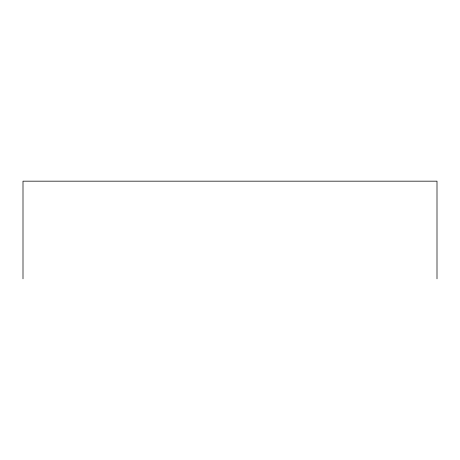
<?xml version="1.0" encoding="UTF-8"?>
<svg xmlns="http://www.w3.org/2000/svg" width="460" height="460" viewBox="0 0 460 460"><rect width="100%" height="100%" fill="white"/><g stroke="black" fill="none" stroke-linecap="round" stroke-linejoin="round"><path stroke-width="0.69" d="M437 278.829L437 181.171L23 181.171L23 278.829"/></g></svg>
